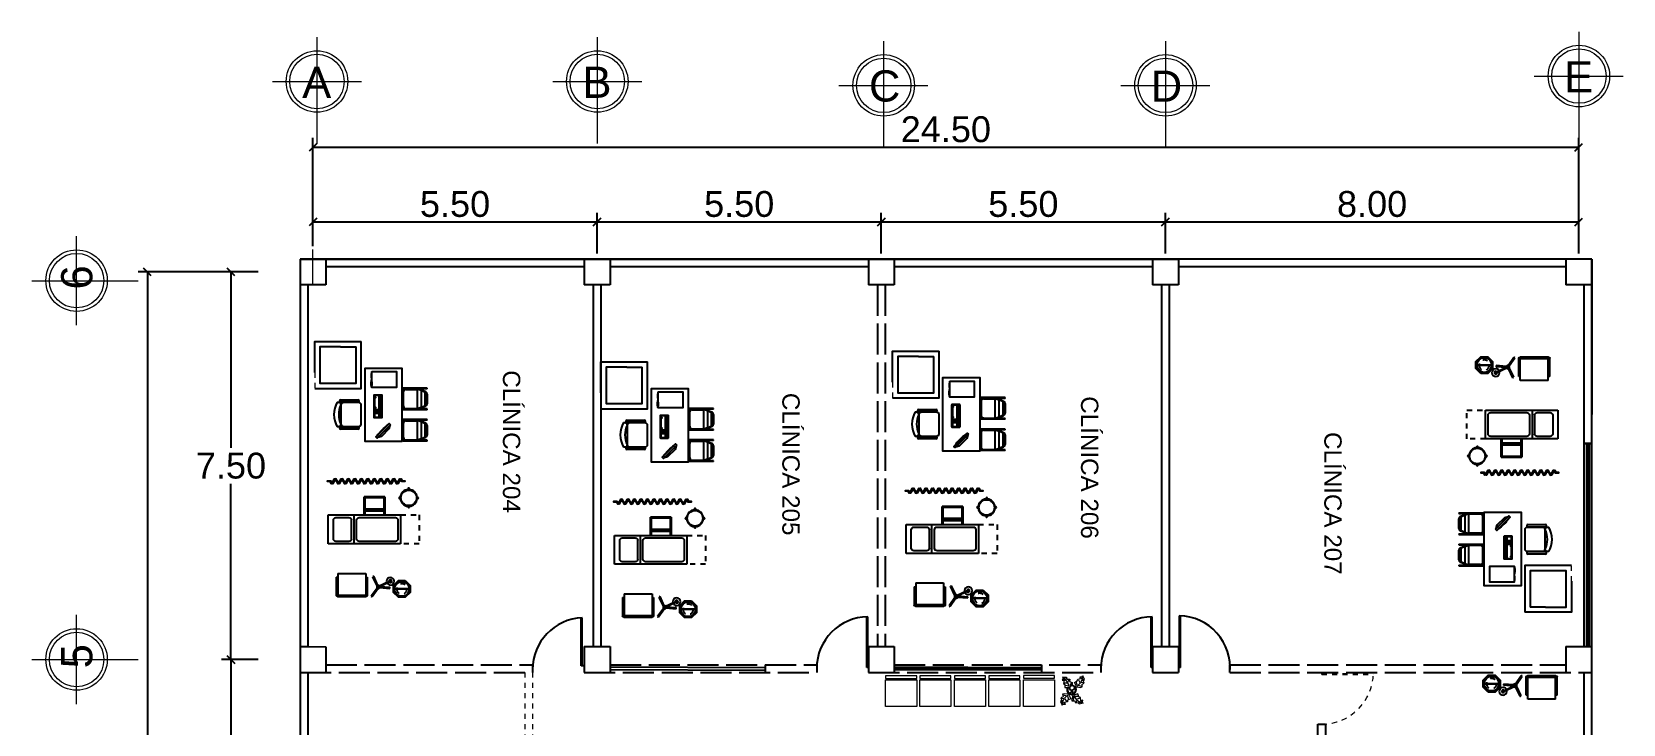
# Model space of a CAD drawing. Header units: millimetres. Extents: x -10 to 320, y -26 to 94.
# Drawn here: x 288.93 to 319.73, y 20.21 to 33.61 of the extents above; entities that cross this region are included whole.
import ezdxf

# ---------------------------------------------------------------- set-up
doc = ezdxf.new("R2010")
doc.units = ezdxf.units.MM
doc.header["$LTSCALE"] = 0.05
for name, pattern in [('ACAD_ISO02W100', [15, 12, -3]), ('DASHED', [0.75, 0.5, -0.25]), ('HIDDEN', [0.375, 0.25, -0.125])]:
    doc.linetypes.add(name, pattern=pattern)
for name, color, linetype in [('MOBILIARIO', 7, 'Continuous'), ('PDF_2', 7, 'Continuous'), ('PDF_COTAS', 7, 'Continuous'), ('PDF_GRADAS Y ELEVADOR', 7, 'Continuous'), ('PDF_MOBILIARIO', 7, 'Continuous'), ('PDF_Text', 7, 'Continuous')]:
    doc.layers.add(name, color=color, linetype=linetype)
doc.styles.add('PDF ArialMT', font='arial.ttf')
doc.styles.get("Standard").update_dxf_attribs({"font": 'arial.ttf'})
doc.dimstyles.new('COTAS 1', dxfattribs={"dimtxt": 0.5, "dimasz": 0.15, "dimexe": 0.18, "dimexo": 0.0625, "dimgap": 0.09, "dimtad": 1, "dimtih": 1, "dimtoh": 1, "dimzin": 0, "dimdsep": 46, "dimtxsty": 'Standard', "dimblk": 'OBLIQUE', "dimcen": -0.09, "dimadec": 0, "dimazin": 0, "dimtfac": 1, "dimtofl": 0, "dimtmove": 0, "dimatfit": 3, "dimldrblk": 'OBLIQUE', "dimfxl": 1, "dimtolj": 1, "dimtzin": 0, "dimarcsym": 0})

# ---------------------------------------------------------------- blocks, each defined once
blk = doc.blocks.new('LAMPARA DE PIE')
for p, q in [((-0.346, 0.029), (-0.346, 0.225)), ((-0.082, 0.007), (-0.325, 0.007)), ((-0.324, 0.031), (-0.324, 0.225)), ((-0.363, -0.008), (-0.531, -0.105)), ((-0.35, -0.026), (-0.52, -0.124)), ((-0.082, -0.007), (-0.325, -0.007)), ((-0.31, -0.023), (-0.142, -0.12)), ((-0.294, -0.007), (-0.131, -0.101))]:
    blk.add_line(p, q)
for centre, radius in [((-0.332, 0), 0.00973), ((-0.074, 0), 0.0101)]:
    blk.add_circle(centre, radius)
for centre, radius, start, end in [((-0.332, 0), 0.032, 11.9864, 348.0136), ((-0.332, 0), 0.225, 87.8507, 93.4398), ((-0.074, 0), 0.0743, 185.141, 174.859), ((-0.074, 0), 0.027, 194.2658, 165.7342), ((-0.332, 0), 0.225, 207.8507, 213.4398), ((-0.332, 0), 0.225, 327.8507, 333.4398)]:
    blk.add_arc(centre, radius, start, end)
blk = doc.blocks.new('MPASTEUR')
at = {"layer": 'MOBILIARIO'}
for p, q in [((0, -0.275), (0, 0.275)), ((0.015, -0.275), (0.015, 0.275)), ((0.375, 0.3), (0.025, 0.3)), ((0.375, 0.285), (0.025, 0.285)), ((0.03, -0.27), (0.03, 0.27)), ((0.45, 0.27), (0.03, 0.27)), ((0.375, 0.27), (0.375, 0.3)), ((0.45, -0.27), (0.45, 0.27)), ((0.375, -0.285), (0.025, -0.285)), ((0.375, -0.3), (0.025, -0.3)), ((0.45, -0.27), (0.03, -0.27)), ((0.375, -0.3), (0.375, -0.27))]:
    blk.add_line(p, q, dxfattribs=at)
for centre, radius, start, end in [((0.025, 0.275), 0.025, 90, 180), ((0.025, 0.275), 0.01, 90, 180), ((0.025, -0.275), 0.025, 180, 270), ((0.025, -0.275), 0.01, 180, 270)]:
    blk.add_arc(centre, radius, start, end, dxfattribs=at)
blk = doc.blocks.new('CUBETA')
for p, q in [((-0.147, 0.002), (0.148, 0.002)), ((-0.147, -0.002), (0.148, -0.002))]:
    blk.add_line(p, q)
for points in [[(-0.066, 0.162), (-0.161, 0.067), (-0.161, -0.067), (-0.066, -0.161), (0.068, -0.161), (0.163, -0.067), (0.163, 0.067), (0.068, 0.162)], [(-0.065, 0.16), (-0.159, 0.066), (-0.159, -0.066), (-0.065, -0.159), (0.067, -0.159), (0.161, -0.066), (0.161, 0.066), (0.067, 0.16)]]:
    blk.add_lwpolyline(points, close=True)
blk.add_circle((0, 0), 0.147)
at = {"linetype": 'DASHED'}
blk.add_circle((0, 0), 0.1, dxfattribs=at)
for start, end in [(1.0052, 178.9948), (181.0052, 358.9948)]:
    blk.add_arc((0, 0), 0.142, start, end)
blk = doc.blocks.new('MESUN')
at = {"layer": 'MOBILIARIO'}
for p, q in [((0, 1.76), (-0.56, 1.76)), ((-0.56, 1.76), (-0.56, 0.36)), ((-0.51, 1.61), (-0.51, 1.36)), ((-0.1, 1.66), (-0.46, 1.66)), ((-0.05, 1.36), (-0.05, 1.61)), ((0, 0.36), (0, 1.76)), ((0, 1.26), (-0.56, 1.26)), ((-0.1, 1.31), (-0.46, 1.31)), ((-0.56, 1.065), (-0.91, 1.065)), ((-0.91, 0.665), (-0.91, 1.065)), ((-0.68, 1.045), (-0.89, 1.045)), ((-0.89, 0.685), (-0.89, 1.045)), ((-0.68, 1.045), (-0.68, 0.685)), ((-0.66, 1.065), (-0.66, 0.665)), ((-0.56, 1.045), (-0.64, 1.045)), ((-0.64, 1.045), (-0.64, 0.685)), ((-0.51, 1.16), (-0.51, 0.46)), ((-0.1, 1.21), (-0.46, 1.21)), ((-0.05, 0.46), (-0.05, 1.16)), ((-0.91, 0.665), (-0.56, 0.665)), ((-0.89, 0.685), (-0.68, 0.685)), ((-0.64, 0.685), (-0.56, 0.685)), ((-0.56, 0.36), (0, 0.36)), ((-0.46, 0.41), (-0.1, 0.41))]:
    blk.add_line(p, q, dxfattribs=at)
at = {"layer": 'MOBILIARIO', "linetype": 'HIDDEN'}
for p, q in [((-0.56, 0.36), (-0.56, 0)), ((0, 0), (0, 0.36)), ((-0.56, 0), (0, 0))]:
    blk.add_line(p, q, dxfattribs=at)
at = {"layer": 'MOBILIARIO'}
for centre, start, end in [((-0.46, 1.61), 90, 180), ((-0.1, 1.61), 0, 90), ((-0.46, 1.36), 180, 270), ((-0.1, 1.36), 270, 0), ((-0.46, 1.16), 90, 180), ((-0.1, 1.16), 0, 90), ((-0.46, 0.46), 180, 270), ((-0.1, 0.46), 270, 0)]:
    blk.add_arc(centre, 0.05, start, end, dxfattribs=at)
blk = doc.blocks.new('Banco giratorio')
at = {"layer": 'MOBILIARIO'}
for p, q in [((-0.025, 0.312), (-0.025, 0.339)), ((0, 0.312), (0, 0.339)), ((-0.162, 0.175), (-0.189, 0.175)), ((-0.162, 0.15), (-0.189, 0.15)), ((-0.025, 0.013), (-0.025, -0.013)), ((0, 0.013), (0, -0.013)), ((0.137, 0.175), (0.164, 0.175)), ((0.137, 0.15), (0.164, 0.15))]:
    blk.add_line(p, q, dxfattribs=at)
blk.add_circle((-0.012, 0.163), 0.15, dxfattribs=at)
for centre, radius, start, end in [((-0.012, 0.163), 0.163, 94.386, 175.614), ((-0.012, 0.339), 0.0125, 0, 180), ((-0.012, 0.163), 0.163, 4.386, 85.614), ((-0.189, 0.163), 0.0125, 90, 270), ((-0.012, 0.163), 0.163, 184.386, 265.614), ((-0.012, 0.163), 0.163, 274.386, 355.614), ((0.164, 0.163), 0.0125, 270, 90), ((-0.012, -0.013), 0.0125, 180, 0)]:
    blk.add_arc(centre, radius, start, end, dxfattribs=at)
blk = doc.blocks.new('CORT')
for points in [[(0.06, 0.008), (0.01, 0.008), (0.01, -0.007), (0.069, -0.007), (0.096, 0.04), (0.083, 0.047)], [(0.159, -0.04), (0.109, 0.047), (0.096, 0.04), (0.146, -0.047)], [(0.159, -0.04), (0.209, 0.047), (0.222, 0.04), (0.172, -0.047)], [(0.285, -0.04), (0.235, 0.047), (0.222, 0.04), (0.272, -0.047)], [(0.285, -0.04), (0.335, 0.047), (0.348, 0.04), (0.298, -0.047)], [(0.411, -0.04), (0.361, 0.047), (0.348, 0.04), (0.398, -0.047)], [(0.411, -0.04), (0.461, 0.047), (0.474, 0.04), (0.424, -0.047)], [(0.537, -0.04), (0.487, 0.047), (0.474, 0.04), (0.524, -0.047)], [(0.537, -0.04), (0.587, 0.047), (0.6, 0.04), (0.55, -0.047)], [(0.663, -0.04), (0.613, 0.047), (0.6, 0.04), (0.65, -0.047)], [(0.663, -0.04), (0.713, 0.047), (0.726, 0.04), (0.676, -0.047)], [(0.789, -0.04), (0.739, 0.047), (0.726, 0.04), (0.776, -0.047)], [(0.789, -0.04), (0.839, 0.047), (0.852, 0.04), (0.802, -0.047)], [(0.915, -0.04), (0.865, 0.047), (0.852, 0.04), (0.902, -0.047)], [(0.915, -0.04), (0.965, 0.047), (0.978, 0.04), (0.928, -0.047)], [(1.041, -0.04), (0.991, 0.047), (0.978, 0.04), (1.028, -0.047)], [(1.041, -0.04), (1.091, 0.047), (1.104, 0.04), (1.054, -0.047)], [(1.167, -0.04), (1.117, 0.047), (1.104, 0.04), (1.154, -0.047)], [(1.167, -0.04), (1.217, 0.047), (1.23, 0.04), (1.18, -0.047)], [(1.293, -0.04), (1.243, 0.047), (1.23, 0.04), (1.28, -0.047)], [(1.293, -0.04), (1.343, 0.047), (1.356, 0.04), (1.306, -0.047)], [(1.419, -0.04), (1.369, 0.047), (1.356, 0.04), (1.406, -0.047)], [(1.454, -0.007), (1.504, -0.007), (1.504, 0.008), (1.446, 0.008), (1.419, -0.04), (1.432, -0.047)]]:
    blk.add_lwpolyline(points, close=True)
blk = doc.blocks.new('511.836.0295')
for p, q in [((-0.05, -0.139), (-0.05, 0.211)), ((0, 0.211), (0, -0.139)), ((0.5, -0.139), (0.5, 0.211)), ((0.55, 0.211), (0.55, -0.139))]:
    blk.add_line(p, q)
for points in [[(0.05, 0.211, -0.414214), (0, 0.261), (0, 0.282)], [(0.5, 0.282), (0.5, 0.261, -0.414214), (0.45, 0.211)]]:
    blk.add_lwpolyline(points, format="xyb")
blk.add_lwpolyline([(0.45, -0.2), (0.05, -0.2, -0.414214), (0, -0.15), (0, 0.15, -0.414214), (0.05, 0.2), (0.45, 0.2, -0.414214), (0.5, 0.15), (0.5, -0.15, -0.414214)], format="xyb", close=True)
for centre, radius, start, end in [((0.25, -0.145), 0.495, 59.6754, 120.3246), ((-0.025, 0.211), 0.025, 0, 180), ((0.25, -0.242), 0.495, 66.1767, 113.8233), ((0.525, 0.211), 0.025, 0, 180), ((-0.025, -0.139), 0.025, 180, 0), ((0.525, -0.139), 0.025, 180, 0)]:
    blk.add_arc(centre, radius, start, end)
blk = doc.blocks.new('COMPU-B')
for p, q in [((372.676, 223.735), (372.523, 223.581)), ((372.748, 223.755), (372.676, 223.735)), ((372.523, 223.581), (372.502, 223.509))]:
    blk.add_line(p, q)
for points in [[(372.761, 223.768), (372.49, 223.496), (372.514, 223.472), (372.786, 223.743)], [(372.992, 223.573), (372.992, 223.55), (372.917, 223.55), (372.917, 223.573)], [(372.992, 223.538), (372.992, 223.443), (372.917, 223.443), (372.917, 223.538)], [(373.062, 223.573), (373.062, 223.55), (373.002, 223.55), (373.002, 223.573)], [(373.062, 223.538), (373.062, 223.498), (373.002, 223.498), (373.002, 223.538)], [(373.042, 223.46), (373.062, 223.46), (373.062, 223.443), (373.002, 223.443), (373.002, 223.46), (373.022, 223.46), (373.022, 223.478), (373.042, 223.478)], [(373.147, 223.573), (373.147, 223.55), (373.072, 223.55), (373.072, 223.573)], [(373.357, 223.443), (373.327, 223.443), (373.327, 223.46), (373.312, 223.46), (373.312, 223.443), (373.117, 223.443), (373.117, 223.46), (373.102, 223.46), (373.102, 223.443), (373.072, 223.443), (373.072, 223.538), (373.357, 223.538)], [(373.231, 223.573), (373.231, 223.55), (373.156, 223.55), (373.156, 223.573)], [(373.314, 223.573), (373.314, 223.55), (373.239, 223.55), (373.239, 223.573)], [(373.357, 223.573), (373.357, 223.55), (373.334, 223.55), (373.334, 223.573)]]:
    blk.add_lwpolyline(points, close=True)
blk.add_lwpolyline([(373.367, 223.433, -0.414214), (373.362, 223.428), (372.912, 223.428, -0.414214), (372.907, 223.433), (372.907, 223.593, -0.414214), (372.912, 223.598), (373.362, 223.598, -0.414214), (373.367, 223.593)], format="xyb", close=True)
blk.add_arc((371.93, 224.327), 1.031, 305.9746, 324.0254)
blk = doc.blocks.new('SILLAFAC')
for p, q in [((0.126, 0.22), (-0.364, 0.22)), ((-0.364, 0.22), (-0.364, 0.205)), ((0.126, 0.205), (-0.364, 0.205)), ((-0.364, 0.155), (-0.364, -0.155)), ((-0.364, 0.155), (-0.364, 0.135)), ((-0.082, 0.205), (-0.314, 0.205)), ((-0.082, 0.205), (-0.314, 0.205)), ((-0.314, 0.195), (-0.08, 0.195)), ((-0.08, 0.195), (-0.08, -0.195)), ((0, 0.171), (0, -0.171)), ((0.08, 0.135), (0.08, -0.135)), ((0.111, 0.089), (0.111, -0.089)), ((0.126, 0.205), (0.126, 0.22)), ((0.126, 0.098), (0.126, -0.098)), ((0.126, -0.205), (-0.364, -0.205)), ((-0.364, -0.205), (-0.364, -0.22)), ((0.126, -0.22), (-0.364, -0.22)), ((-0.314, -0.195), (-0.08, -0.195)), ((-0.082, -0.205), (-0.314, -0.205)), ((0.126, -0.22), (0.126, -0.205))]:
    blk.add_line(p, q)
for centre, radius, start, end in [((-0.314, 0.155), 0.05, 90, 180), ((-0.304, 0.136), 0.0594, 99.0812, 181.3077), ((-0.323, -0.794), 1.027, 65.8862, 76.4075), ((-0.244, -0.49), 0.705, 62.1983, 76.5409), ((0.061, 0.089), 0.05, 0, 62.1983), ((0.076, 0.098), 0.05, 0, 65.8862), ((-0.304, -0.136), 0.0594, 178.6923, 260.9188), ((-0.314, -0.155), 0.05, 180, 270), ((-0.323, 0.794), 1.027, 283.5925, 294.1138), ((-0.244, 0.49), 0.705, 283.4591, 297.8017), ((0.061, -0.089), 0.05, 297.8017, 0), ((0.076, -0.098), 0.05, 294.1138, 0)]:
    blk.add_arc(centre, radius, start, end)
blk = doc.blocks.new('18830057')
blk.add_lwpolyline([(0, -0.5), (0, 0), (0.325, 0), (0.325, -0.5)], close=True)
at = {"color": 8}
for points in [[(0.01, -0.5), (0.01, -0.5075), (0.045, -0.5075)], [(0.12, -0.5075), (0.155, -0.5075), (0.155, -0.5)], [(0.205, -0.5075), (0.17, -0.5075), (0.17, -0.5)], [(0.315, -0.5), (0.315, -0.5075), (0.28, -0.5075)]]:
    blk.add_lwpolyline(points, dxfattribs=at)
for points in [[(0.12, -0.5025), (0.045, -0.5025), (0.045, -0.5125), (0.12, -0.5125)], [(0.205, -0.5025), (0.28, -0.5025), (0.28, -0.5125), (0.205, -0.5125)]]:
    blk.add_lwpolyline(points, close=True, dxfattribs=at)
blk = doc.blocks.new('_Oblique')
at = {"color": 0, "linetype": 'ByBlock', "lineweight": -2}
blk.add_line((-0.5, -0.5), (0.5, 0.5), dxfattribs=at)
blk = doc.blocks.new('*D97')
at = {"color": 0, "lineweight": -2, "ltscale": 0.13, "transparency": 16777216}
for p, q in [((294.371, 29.463), (294.371, 30.11)), ((294.371, 29.93), (299.871, 29.93)), ((299.871, 29.463), (299.871, 30.11))]:
    blk.add_line(p, q, dxfattribs=at)
at = {"layer": 'Defpoints', "color": 0, "lineweight": 13, "ltscale": 0.13, "transparency": 16777216}
for p in [(299.871, 29.93), (294.371, 29.4), (299.871, 29.4)]:
    blk.add_point(p, dxfattribs=at)
at = {"color": 0, "lineweight": -2, "ltscale": 0.13, "transparency": 16777216, "xscale": 0.15, "yscale": 0.15, "zscale": 0.15, "rotation": 180}
blk.add_blockref('_Oblique', (294.371, 29.93), dxfattribs=at)
at = {"color": 0, "lineweight": -2, "ltscale": 0.13, "transparency": 16777216, "xscale": 0.15, "yscale": 0.15, "zscale": 0.15}
blk.add_blockref('_Oblique', (299.871, 29.93), dxfattribs=at)
at = {"color": 0, "lineweight": 13, "ltscale": 0.13, "transparency": 16777216, "insert": (297.121, 30.275), "char_height": 0.5, "attachment_point": 5}
blk.add_mtext('\\A1;5.50', dxfattribs=at)
blk = doc.blocks.new('*D99')
at = {"color": 0, "lineweight": -2, "ltscale": 0.13, "transparency": 16777216}
for p, q in [((299.871, 29.32), (299.871, 30.11)), ((299.871, 29.93), (305.371, 29.93)), ((305.371, 29.319), (305.371, 30.11))]:
    blk.add_line(p, q, dxfattribs=at)
at = {"layer": 'Defpoints', "color": 0, "lineweight": 13, "ltscale": 0.13, "transparency": 16777216}
for p in [(305.371, 29.93), (299.871, 29.257), (305.371, 29.257)]:
    blk.add_point(p, dxfattribs=at)
at = {"color": 0, "lineweight": -2, "ltscale": 0.13, "transparency": 16777216, "xscale": 0.15, "yscale": 0.15, "zscale": 0.15, "rotation": 180}
blk.add_blockref('_Oblique', (299.871, 29.93), dxfattribs=at)
at = {"color": 0, "lineweight": -2, "ltscale": 0.13, "transparency": 16777216, "xscale": 0.15, "yscale": 0.15, "zscale": 0.15}
blk.add_blockref('_Oblique', (305.371, 29.93), dxfattribs=at)
at = {"color": 0, "lineweight": 13, "ltscale": 0.13, "transparency": 16777216, "insert": (302.621, 30.275), "char_height": 0.5, "attachment_point": 5}
blk.add_mtext('\\A1;5.50', dxfattribs=at)
blk = doc.blocks.new('*D98')
at = {"color": 0, "lineweight": -2, "ltscale": 0.13, "transparency": 16777216}
for p, q in [((305.371, 29.319), (305.371, 30.11)), ((305.371, 29.93), (310.871, 29.93)), ((310.871, 29.319), (310.871, 30.11))]:
    blk.add_line(p, q, dxfattribs=at)
at = {"layer": 'Defpoints', "color": 0, "lineweight": 13, "ltscale": 0.13, "transparency": 16777216}
for p in [(310.871, 29.93), (305.371, 29.257), (310.871, 29.257)]:
    blk.add_point(p, dxfattribs=at)
at = {"color": 0, "lineweight": -2, "ltscale": 0.13, "transparency": 16777216, "xscale": 0.15, "yscale": 0.15, "zscale": 0.15, "rotation": 180}
blk.add_blockref('_Oblique', (305.371, 29.93), dxfattribs=at)
at = {"color": 0, "lineweight": -2, "ltscale": 0.13, "transparency": 16777216, "xscale": 0.15, "yscale": 0.15, "zscale": 0.15}
blk.add_blockref('_Oblique', (310.871, 29.93), dxfattribs=at)
at = {"color": 0, "lineweight": 13, "ltscale": 0.13, "transparency": 16777216, "insert": (308.121, 30.275), "char_height": 0.5, "attachment_point": 5}
blk.add_mtext('\\A1;5.50', dxfattribs=at)
blk = doc.blocks.new('*D95')
at = {"color": 0, "lineweight": -2, "ltscale": 0.13, "transparency": 16777216}
for p, q in [((310.871, 29.319), (310.871, 30.11)), ((310.871, 29.93), (318.871, 29.93)), ((318.871, 29.319), (318.871, 30.11))]:
    blk.add_line(p, q, dxfattribs=at)
at = {"layer": 'Defpoints', "color": 0, "lineweight": 13, "ltscale": 0.13, "transparency": 16777216}
for p in [(318.871, 29.93), (310.871, 29.257), (318.871, 29.257)]:
    blk.add_point(p, dxfattribs=at)
at = {"color": 0, "lineweight": -2, "ltscale": 0.13, "transparency": 16777216, "xscale": 0.15, "yscale": 0.15, "zscale": 0.15, "rotation": 180}
blk.add_blockref('_Oblique', (310.871, 29.93), dxfattribs=at)
at = {"color": 0, "lineweight": -2, "ltscale": 0.13, "transparency": 16777216, "xscale": 0.15, "yscale": 0.15, "zscale": 0.15}
blk.add_blockref('_Oblique', (318.871, 29.93), dxfattribs=at)
at = {"color": 0, "lineweight": 13, "ltscale": 0.13, "transparency": 16777216, "insert": (314.871, 30.275), "char_height": 0.5, "attachment_point": 5}
blk.add_mtext('\\A1;8.00', dxfattribs=at)
blk = doc.blocks.new('*D96')
at = {"color": 0, "lineweight": -2, "ltscale": 0.13, "transparency": 16777216}
for p, q in [((294.371, 29.463), (294.371, 31.556)), ((318.871, 29.463), (318.871, 31.556)), ((294.371, 31.376), (318.871, 31.376))]:
    blk.add_line(p, q, dxfattribs=at)
at = {"layer": 'Defpoints', "color": 0, "lineweight": 13, "ltscale": 0.13, "transparency": 16777216}
for p in [(318.871, 31.376), (294.371, 29.4), (318.871, 29.4)]:
    blk.add_point(p, dxfattribs=at)
at = {"color": 0, "lineweight": -2, "ltscale": 0.13, "transparency": 16777216, "xscale": 0.15, "yscale": 0.15, "zscale": 0.15, "rotation": 180}
blk.add_blockref('_Oblique', (294.371, 31.376), dxfattribs=at)
at = {"color": 0, "lineweight": -2, "ltscale": 0.13, "transparency": 16777216, "xscale": 0.15, "yscale": 0.15, "zscale": 0.15}
blk.add_blockref('_Oblique', (318.871, 31.376), dxfattribs=at)
at = {"color": 0, "lineweight": 13, "ltscale": 0.13, "transparency": 16777216, "insert": (306.621, 31.721), "char_height": 0.5, "attachment_point": 5}
blk.add_mtext('\\A1;24.50', dxfattribs=at)
blk = doc.blocks.new('*D120')
at = {"color": 0, "lineweight": -2, "ltscale": 0.13, "transparency": 16777216}
for p, q in [((293.309, 21.461), (292.604, 21.461)), ((292.784, 21.461), (292.784, 19.056)), ((292.784, 15.961), (292.784, 18.366)), ((293.309, 15.961), (292.604, 15.961))]:
    blk.add_line(p, q, dxfattribs=at)
at = {"layer": 'Defpoints', "color": 0, "lineweight": 13, "ltscale": 0.13, "transparency": 16777216}
for p in [(292.784, 21.461), (293.371, 21.461), (293.371, 15.961)]:
    blk.add_point(p, dxfattribs=at)
at = {"color": 0, "lineweight": -2, "ltscale": 0.13, "transparency": 16777216, "xscale": 0.15, "yscale": 0.15, "zscale": 0.15}
for p, rotation in [((292.784, 21.461), 90), ((292.784, 15.961), 270)]:
    blk.add_blockref('_Oblique', p, dxfattribs=dict(at, rotation=rotation))
at = {"color": 0, "lineweight": 13, "ltscale": 0.13, "transparency": 16777216, "insert": (292.784, 18.711), "char_height": 0.5, "attachment_point": 5}
blk.add_mtext('\\A1;5.50', dxfattribs=at)
blk = doc.blocks.new('*D121')
at = {"color": 0, "lineweight": -2, "ltscale": 0.13, "transparency": 16777216}
for p, q in [((293.31, 28.962), (292.604, 28.962)), ((292.784, 28.962), (292.784, 25.557)), ((292.784, 21.461), (292.784, 24.866)), ((293.309, 21.461), (292.604, 21.461))]:
    blk.add_line(p, q, dxfattribs=at)
at = {"layer": 'Defpoints', "color": 0, "lineweight": 13, "ltscale": 0.13, "transparency": 16777216}
for p in [(292.784, 28.962), (293.372, 28.962), (293.371, 21.461)]:
    blk.add_point(p, dxfattribs=at)
at = {"color": 0, "lineweight": -2, "ltscale": 0.13, "transparency": 16777216, "xscale": 0.15, "yscale": 0.15, "zscale": 0.15}
for p, rotation in [((292.784, 28.962), 90), ((292.784, 21.461), 270)]:
    blk.add_blockref('_Oblique', p, dxfattribs=dict(at, rotation=rotation))
at = {"color": 0, "lineweight": 13, "ltscale": 0.13, "transparency": 16777216, "insert": (292.784, 25.212), "char_height": 0.5, "attachment_point": 5}
blk.add_mtext('\\A1;7.50', dxfattribs=at)
blk = doc.blocks.new('*D116')
at = {"color": 0, "lineweight": -2, "ltscale": 0.13, "transparency": 16777216}
for p, q in [((293.31, 28.962), (290.987, 28.962)), ((291.167, 28.962), (291.167, 14.557)), ((291.167, -0.538), (291.167, 13.867)), ((293.31, -0.538), (290.987, -0.538))]:
    blk.add_line(p, q, dxfattribs=at)
at = {"layer": 'Defpoints', "color": 0, "lineweight": 13, "ltscale": 0.13, "transparency": 16777216}
for p in [(291.167, 28.962), (293.372, 28.962), (293.372, -0.538)]:
    blk.add_point(p, dxfattribs=at)
at = {"color": 0, "lineweight": -2, "ltscale": 0.13, "transparency": 16777216, "xscale": 0.15, "yscale": 0.15, "zscale": 0.15}
for p, rotation in [((291.167, 28.962), 90), ((291.167, -0.538), 270)]:
    blk.add_blockref('_Oblique', p, dxfattribs=dict(at, rotation=rotation))
at = {"color": 0, "lineweight": 13, "ltscale": 0.13, "transparency": 16777216, "insert": (291.167, 14.212), "char_height": 0.5, "attachment_point": 5}
blk.add_mtext('\\A1;29.50', dxfattribs=at)

msp = doc.modelspace()

# ---------------------------------------------------------------- linework, layer by layer
at = {"lineweight": 13, "ltscale": 0.13}
msp.add_line((294.371, 28.713), (294.371, 29.4), dxfattribs=at)
for p, q in [((311.121, 29.213), (294.121, 29.213)), ((294.121, 29.213), (294.121, 21.713)), ((294.121, 29.213), (311.121, 29.213)), ((319.121, 29.213), (294.121, 29.213)), ((294.621, 29.213), (294.621, 28.713)), ((299.621, 29.063), (294.621, 29.063)), ((299.621, 29.213), (299.621, 28.713)), ((299.871, 29.213), (299.871, 29.213)), ((300.121, 29.213), (300.121, 28.713)), ((305.121, 29.063), (300.121, 29.063)), ((305.121, 29.213), (305.121, 28.713)), ((305.621, 29.213), (305.621, 28.713)), ((310.621, 29.063), (305.621, 29.063)), ((310.621, 29.213), (310.621, 28.713)), ((311.121, 29.213), (311.121, 28.713)), ((318.621, 29.063), (311.121, 29.063)), ((318.621, 29.213), (318.621, 28.712)), ((319.121, -0.787), (319.121, 29.213)), ((319.121, 29.213), (319.121, 26.207)), ((294.621, 28.713), (294.121, 28.713)), ((294.271, 28.713), (294.271, 21.712)), ((300.121, 28.713), (299.621, 28.713)), ((299.796, 28.713), (299.796, 21.713)), ((299.946, 28.713), (299.946, 21.713)), ((305.621, 28.713), (305.121, 28.713)), ((311.121, 28.713), (310.621, 28.713)), ((310.796, 28.713), (310.796, 21.713)), ((310.946, 28.713), (310.946, 21.713)), ((319.121, 28.712), (318.621, 28.712)), ((318.971, 28.712), (318.971, 21.713)), ((318.971, 25.641), (319.121, 25.641)), ((319.121, 25.641), (318.971, 25.641)), ((318.971, 25.641), (319.046, 25.641)), ((319.021, 25.641), (319.021, 21.713)), ((319.046, 25.641), (319.046, 21.713)), ((319.071, 25.641), (319.071, 21.713)), ((294.121, 25.226), (294.121, -0.788)), ((294.271, 25.226), (294.271, 21.712)), ((318.971, 25.226), (318.971, 21.713)), ((318.971, 23.641), (318.971, 23.641)), ((299.562, 21.343), (299.562, 22.27)), ((299.582, 21.343), (299.582, 22.271)), ((305.092, 21.312), (305.092, 22.289)), ((305.112, 21.312), (305.112, 22.29)), ((310.592, 21.312), (310.592, 22.289)), ((310.612, 21.312), (310.612, 22.29)), ((311.14, 21.311), (311.14, 22.311)), ((311.16, 21.311), (311.16, 22.31)), ((294.121, 21.713), (294.621, 21.711)), ((294.621, 21.711), (294.621, 21.211)), ((299.621, 21.713), (299.621, 21.213)), ((300.121, 21.713), (300.121, 21.213)), ((305.121, 21.713), (305.121, 21.213)), ((305.621, 21.713), (305.621, 21.213)), ((310.621, 21.713), (310.621, 21.213)), ((311.121, 21.713), (311.121, 21.213)), ((318.621, 21.713), (318.621, 21.213)), ((298.621, 21.363), (298.621, 21.213)), ((298.621, 21.28), (298.621, 21.269)), ((299.621, 21.343), (299.562, 21.344)), ((303.121, 21.304), (300.121, 21.313)), ((303.121, 21.254), (300.121, 21.263)), ((303.121, 21.363), (303.121, 21.213)), ((304.121, 21.363), (304.121, 21.213)), ((304.121, 21.301), (304.121, 21.301)), ((305.121, 21.312), (305.092, 21.312)), ((308.471, 21.305), (305.621, 21.313)), ((308.471, 21.28), (305.621, 21.288)), ((308.471, 21.255), (305.621, 21.263)), ((308.471, 21.363), (308.471, 21.213)), ((309.621, 21.363), (309.621, 21.213)), ((310.621, 21.312), (310.592, 21.312)), ((294.121, 21.213), (294.621, 21.211)), ((294.271, 21.212), (294.271, 19.063)), ((309.621, 21.246), (309.621, 21.237)), ((309.621, 21.243), (309.621, 21.243)), ((310.946, 21.214), (310.946, 21.213)), ((318.971, 21.213), (318.971, 16.213))]:
    msp.add_line(p, q)
at = {"linetype": 'ACAD_ISO02W100'}
for p, q in [((305.296, 28.713), (305.296, 21.713)), ((305.446, 28.713), (305.446, 21.713)), ((294.121, 21.713), (294.271, 21.713)), ((299.621, 21.713), (300.121, 21.713)), ((305.121, 21.713), (305.621, 21.713)), ((310.621, 21.713), (311.121, 21.713)), ((318.621, 21.713), (319.121, 21.713)), ((294.621, 21.363), (298.621, 21.363)), ((300.121, 21.363), (304.121, 21.363)), ((305.621, 21.363), (309.621, 21.363)), ((311.16, 21.311), (311.121, 21.311)), ((312.116, 21.363), (318.621, 21.363)), ((312.116, 21.213), (312.116, 21.363)), ((294.121, 21.213), (298.471, 21.213)), ((294.121, 21.213), (298.471, 21.213)), ((299.621, 21.213), (304.121, 21.213)), ((299.621, 21.213), (304.121, 21.213)), ((305.121, 21.213), (309.621, 21.213)), ((305.121, 21.213), (309.621, 21.213)), ((310.621, 21.213), (311.121, 21.213)), ((310.621, 21.213), (311.121, 21.213)), ((312.116, 21.213), (319.121, 21.213)), ((313.821, 20.213), (313.971, 20.213)), ((313.821, 11.535), (313.821, 20.213)), ((313.971, 20.213), (313.971, 16.035))]:
    msp.add_line(p, q, dxfattribs=at)
at = {"linetype": 'ACAD_ISO02W100', "lineweight": 13, "ltscale": 0.13}
for p, q in [((294.405, 27.015), (294.405, 26.71)), ((305.59, 26.83), (305.59, 26.525)), ((299.946, 26.621), (299.946, 26.316)), ((318.728, 22.977), (318.728, 23.282)), ((298.471, 21.213), (298.471, 19.063)), ((298.621, 21.213), (298.621, 19.213)), ((313.896, 21.175), (313.896, 21.213)), ((313.896, 21.195), (314.896, 21.195)), ((313.896, 21.175), (314.896, 21.175))]:
    msp.add_line(p, q, dxfattribs=at)
for points in [[(294.405, 27.015), (294.405, 27.615), (295.005, 27.615)], [(294.405, 26.71), (295.305, 26.71), (295.305, 27.615)], [(294.405, 27.615), (295.305, 27.615)], [(294.905, 27.515), (294.905, 27.515), (294.505, 27.515), (294.505, 26.81), (295.205, 26.81), (295.205, 27.515)], [(294.905, 27.515), (295.205, 27.515)], [(305.59, 26.83), (305.59, 27.43), (306.19, 27.43)], [(305.59, 26.525), (306.49, 26.525), (306.49, 27.43)], [(305.59, 27.43), (306.49, 27.43)], [(299.946, 26.621), (299.946, 27.221), (300.546, 27.221)], [(299.946, 26.316), (300.846, 26.316), (300.846, 27.221)], [(299.946, 27.221), (300.846, 27.221)], [(300.446, 27.121), (300.446, 27.121), (300.046, 27.121), (300.046, 26.416), (300.746, 26.416), (300.746, 27.121)], [(300.446, 27.121), (300.746, 27.121)], [(306.09, 27.33), (306.09, 27.33), (305.69, 27.33), (305.69, 26.625), (306.39, 26.625), (306.39, 27.33)], [(306.09, 27.33), (306.39, 27.33)], [(318.728, 23.282), (317.828, 23.282), (317.829, 22.377)], [(318.228, 22.477), (318.228, 22.477), (318.628, 22.477), (318.628, 23.182), (317.928, 23.182), (317.929, 22.477)], [(318.728, 22.977), (318.728, 22.377), (318.128, 22.377)], [(318.728, 22.377), (317.829, 22.377)], [(318.228, 22.477), (317.929, 22.477)]]:
    msp.add_lwpolyline(points)
for centre, start, end in [((299.621, 21.271), 92.2691, 180.162), ((305.121, 21.29), 90.5476, 180.162), ((310.621, 21.29), 90.5476, 180.162), ((311.121, 21.311), 354.3576, 88.9245)]:
    msp.add_arc(centre, 1, start, end)
msp.add_arc((313.896, 21.213), 1, 270, 358.9921, dxfattribs=at)
at = {"layer": 'MOBILIARIO'}
for points in [[(295.38, 26.676), (295.38, 26.676), (295.38, 27.104), (296.093, 27.104), (296.092, 25.679), (295.38, 25.679), (295.38, 27.104)], [(306.565, 26.492), (306.565, 26.492), (306.565, 26.919), (307.277, 26.919), (307.277, 25.494), (306.565, 25.494), (306.565, 26.919)], [(300.921, 26.282), (300.921, 26.282), (300.921, 26.71), (301.634, 26.71), (301.634, 25.285), (300.921, 25.285), (300.921, 26.71)], [(317.753, 23.315), (317.753, 23.315), (317.753, 22.888), (317.041, 22.888), (317.041, 24.313), (317.753, 24.313), (317.753, 22.888)]]:
    msp.add_lwpolyline(points, dxfattribs=at)
at = {"layer": 'PDF_2', "lineweight": 18}
for points in [[(309.008, 20.938), (308.982, 21.018), (308.932, 21.086), (308.881, 21.12), (308.889, 21.099), (308.872, 21.065), (308.91, 21.061), (308.898, 21.001), (308.923, 20.98), (308.923, 20.921), (309.008, 20.921), (309.02, 20.874), (309.054, 20.866), (309.05, 20.84), (308.995, 20.79), (308.987, 20.79), (308.919, 20.802), (308.881, 20.79), (308.889, 20.739), (308.847, 20.722), (308.868, 20.671), (308.843, 20.65), (308.872, 20.578)], [(308.881, 21.12), (308.957, 21.12), (308.965, 21.086), (309.02, 21.082), (309.016, 21.035), (309.067, 21.018), (309.063, 20.984), (309.02, 20.929), (309.016, 20.925), (309.029, 20.883), (309.063, 20.879), (309.109, 20.904), (309.147, 20.946), (309.109, 21.022), (309.164, 21.048), (309.173, 21.082), (309.228, 21.094), (309.219, 21.128), (309.258, 21.128), (309.27, 21.149), (309.262, 21.086), (309.224, 21.01), (309.16, 20.95)], [(308.927, 21.077), (308.885, 21.073)], [(308.91, 21.01), (308.97, 21.014)], [(308.995, 20.946), (308.936, 20.959)], [(308.953, 21.107), (308.948, 21.086)], [(309.008, 21.073), (308.982, 21.035)], [(309.054, 21.014), (309.012, 20.963)], [(309.097, 20.764), (309.147, 20.684), (309.219, 20.637), (309.279, 20.62), (309.262, 20.637), (309.27, 20.675), (309.232, 20.667), (309.224, 20.726), (309.194, 20.739), (309.177, 20.798), (309.097, 20.773), (309.088, 20.84), (309.067, 20.866), (309.101, 20.887), (309.152, 20.934), (309.16, 20.938), (309.228, 20.925), (309.262, 20.934), (309.258, 20.989), (309.296, 21.006), (309.279, 21.056), (309.304, 21.077), (309.27, 21.149)], [(309.164, 20.972), (309.152, 21.027)], [(309.186, 21.069), (309.211, 21.022)], [(309.249, 20.942), (309.19, 20.963)], [(309.253, 21.086), (309.232, 21.12)], [(309.283, 21.014), (309.241, 21.018)], [(309.291, 21.073), (309.27, 21.073)], [(308.851, 20.65), (308.877, 20.654)], [(308.86, 20.713), (308.906, 20.709)], [(309.279, 20.62), (309.203, 20.599), (309.186, 20.625), (309.135, 20.616), (309.122, 20.658), (309.067, 20.658), (309.063, 20.696), (309.088, 20.768), (309.075, 20.836), (309.063, 20.853), (309.054, 20.832), (308.999, 20.781), (309.037, 20.705), (308.978, 20.68), (308.974, 20.646), (308.915, 20.633), (308.927, 20.595), (308.889, 20.595), (308.872, 20.578), (308.881, 20.637), (308.919, 20.713), (308.987, 20.777)], [(308.893, 20.781), (308.957, 20.764)], [(308.893, 20.641), (308.915, 20.603)], [(308.961, 20.654), (308.932, 20.705)], [(308.978, 20.756), (308.995, 20.696)], [(309.097, 20.747), (309.088, 20.671)], [(309.118, 20.752), (309.177, 20.756)], [(309.143, 20.625), (309.156, 20.667)], [(309.215, 20.718), (309.16, 20.696)], [(309.219, 20.646), (309.258, 20.663)], [(309.203, 20.608), (309.203, 20.629)]]:
    msp.add_lwpolyline(points, dxfattribs=at)
for centre, radius, start, end in [((309.052, 20.876), 0.0783, 31.3272, 101.8377), ((309.052, 20.876), 0.091, 34.8805, 91.3858), ((309.056, 20.876), 0.0953, 149.8971, 235.6236), ((309.061, 20.876), 0.0783, 145.058, 236.1765), ((309.056, 20.876), 0.0952, 243.9076, 288.7989), ((309.052, 20.881), 0.0826, 249.9724, 291.5886), ((309.048, 20.876), 0.0826, 302.5309, 22.6272), ((309.052, 20.876), 0.0953, 298.7287, 27.417)]:
    msp.add_arc(centre, radius, start, end, dxfattribs=at)
at = {"layer": 'PDF_COTAS', "lineweight": 18}
for points in [[(318.871, 33.609), (318.871, 31.556)], [(294.446, 33.504), (294.446, 31.451)], [(299.871, 33.504), (299.871, 31.451)], [(305.415, 33.429), (305.415, 31.376)], [(310.869, 33.429), (310.869, 31.376)], [(318.008, 32.75), (319.731, 32.75)], [(293.587, 32.645), (295.31, 32.645)], [(299.012, 32.645), (300.735, 32.645)], [(304.551, 32.57), (306.274, 32.57)], [(310.006, 32.57), (311.729, 32.57)], [(289.793, 27.932), (289.793, 29.655)], [(288.93, 28.791), (290.987, 28.791)], [(289.793, 20.602), (289.793, 22.325)], [(288.93, 21.461), (290.987, 21.461)]]:
    msp.add_lwpolyline(points, dxfattribs=at)
at = {"layer": 'PDF_GRADAS Y ELEVADOR', "lineweight": 18}
for centre, radius in [((318.874, 32.753), 0.595), ((318.874, 32.753), 0.527), ((294.449, 32.648), 0.595), ((294.449, 32.648), 0.527), ((299.874, 32.648), 0.595), ((299.874, 32.648), 0.527), ((305.418, 32.573), 0.595), ((305.418, 32.573), 0.527), ((310.872, 32.573), 0.595), ((310.872, 32.573), 0.527), ((289.796, 28.795), 0.595), ((289.796, 28.795), 0.527), ((289.796, 21.465), 0.595), ((289.796, 21.465), 0.527)]:
    msp.add_circle(centre, radius, dxfattribs=at)
at = {"layer": 'PDF_MOBILIARIO', "lineweight": 18}
for points in [[(306.056, 21.149), (305.454, 21.149), (305.454, 21.098), (306.056, 21.098)], [(305.454, 21.073), (306.056, 21.073), (306.056, 20.552), (305.454, 20.552)], [(306.72, 21.149), (306.119, 21.149), (306.119, 21.098), (306.72, 21.098)], [(306.119, 21.073), (306.72, 21.073), (306.72, 20.552), (306.119, 20.552)], [(307.389, 21.149), (306.788, 21.149), (306.788, 21.098), (307.389, 21.098)], [(306.788, 21.073), (307.389, 21.073), (307.389, 20.552), (306.788, 20.552)], [(308.054, 21.149), (307.453, 21.149), (307.453, 21.098), (308.054, 21.098)], [(307.453, 21.073), (308.054, 21.073), (308.054, 20.552), (307.453, 20.552)], [(308.121, 21.073), (308.723, 21.073), (308.723, 20.552), (308.121, 20.552)], [(308.123, 21.102), (308.724, 21.102), (308.724, 21.153), (308.123, 21.153)]]:
    msp.add_lwpolyline(points, close=True, dxfattribs=at)

# ---------------------------------------------------------------- block references
at = {"layer": 'MOBILIARIO', "xscale": -1}
for name, p, rotation in [('CUBETA', (317.041, 27.161), 180.0000434719769), ('MPASTEUR', (318.01, 27.312), 90.00004347200296), ('MESUN', (316.706, 26.291), 270.000043472003), ('CORT', (294.645, 24.913), 179.9999565296907), ('CORT', (318.488, 25.079), 359.9999565296906), ('CORT', (305.83, 24.729), 179.9999565296907), ('MESUN', (296.427, 23.7), 90.00004347200296), ('CORT', (300.186, 24.519), 179.9999565296907), ('MESUN', (307.612, 23.516), 90.00004347200296), ('MESUN', (301.969, 23.306), 90.00004347200296), ('MPASTEUR', (295.123, 22.68), 270.000043472003), ('CUBETA', (296.092, 22.83), 4.347197689824611e-05), ('MPASTEUR', (306.308, 22.495), 270.000043472003), ('CUBETA', (307.277, 22.646), 4.347197689824611e-05), ('MPASTEUR', (300.664, 22.286), 270.000043472003), ('CUBETA', (301.633, 22.436), 4.347197689824611e-05), ('CUBETA', (317.184, 20.997), 180.0000434719769), ('MPASTEUR', (318.153, 21.148), 90.00004347200296)]:
    msp.add_blockref(name, p, dxfattribs=dict(at, rotation=rotation))
at = {"layer": 'MOBILIARIO', "extrusion": (0, 0, -1), "xscale": -1, "zscale": -1}
for name, p, rotation in [('LAMPARA DE PIE', (-317.197, 26.982), 154.7419928651451), ('Banco giratorio', (-317.071, 25.413), 270.0000434702833), ('Banco giratorio', (-296.062, 24.579), 90.00004347028329), ('Banco giratorio', (-301.603, 24.185), 90.00004347028329), ('Banco giratorio', (-307.247, 24.394), 90.00004347028329), ('LAMPARA DE PIE', (-295.936, 23.009), 334.741992865145), ('LAMPARA DE PIE', (-301.478, 22.615), 334.741992865145), ('LAMPARA DE PIE', (-307.121, 22.825), 334.741992865145), ('LAMPARA DE PIE', (-317.34, 20.818), 154.7419928651451)]:
    msp.add_blockref(name, p, dxfattribs=dict(at, rotation=rotation))
at = {"layer": 'MOBILIARIO'}
for name, p, xscale, yscale, zscale, rotation in [('18830057', (295.987, 27.034), 0.9499999999998182, 0.9499999999998182, 0.9499999999998182, 269.9978167571916), ('18830057', (307.171, 26.849), 0.9499999999998182, 0.9499999999998182, 0.9499999999998182, 269.9978167571916), ('COMPU-B', (83.293, -328.118), -0.9499999999998181, 0.9499999999998181, 0.9499999999998181, 270.0000434731905), ('18830057', (301.528, 26.64), 0.9499999999998182, 0.9499999999998182, 0.9499999999998182, 269.9978167571916), ('COMPU-B', (88.834, -328.512), -0.9499999999998181, 0.9499999999998181, 0.9499999999998181, 270.0000434731905), ('COMPU-B', (94.477, -328.302), -0.9499999999998181, 0.9499999999998181, 0.9499999999998181, 270.0000434731905), ('SILLAFAC', (316.67, 24.092), 0.9499999999998181, 0.9499999999998181, 0.9499999999998181, 180), ('COMPU-B', (529.841, 378.109), -0.9499999999998181, 0.9499999999998181, 0.9499999999998181, 90.00004347319049), ('SILLAFAC', (316.67, 23.485), 0.9499999999998181, 0.9499999999998181, 0.9499999999998181, 180), ('18830057', (317.147, 22.958), 0.9499999999998182, 0.9499999999998182, 0.9499999999998182, 89.99781675719156)]:
    msp.add_blockref(name, p, dxfattribs=dict(at, xscale=xscale, yscale=yscale, zscale=zscale, rotation=rotation))
at = {"layer": 'MOBILIARIO', "xscale": 0.9499999999998181, "yscale": 0.9499999999998181, "zscale": 0.9499999999998181}
for p in [(296.463, 26.506), (307.648, 26.322), (302.005, 26.112), (296.463, 25.9), (307.648, 25.715), (302.005, 25.506)]:
    msp.add_blockref('SILLAFAC', p, dxfattribs=at)
at = {"layer": 'MOBILIARIO', "extrusion": (0, 0, -1), "xscale": -0.9499999999998181, "yscale": 0.9499999999998181, "zscale": -0.9499999999998181}
for p, rotation in [((-295.11, 25.966), 269.9999999991772), ((-306.295, 25.781), 269.9999999991772), ((-300.651, 25.572), 269.9999999991772), ((-318.023, 24.026), 89.99999999917722)]:
    msp.add_blockref('511.836.0295', p, dxfattribs=dict(at, rotation=rotation))

# ---------------------------------------------------------------- texts
at = {"layer": 'PDF_Text', "char_height": 0.603, "attachment_point": 4, "style": 'PDF ArialMT'}
for s, insert in [('E', (318.589, 32.738)), ('A', (294.163, 32.633)), ('B', (299.588, 32.633)), ('C', (305.132, 32.558)), ('D', (310.587, 32.558))]:
    msp.add_mtext(s, dxfattribs=dict(at, insert=insert))
at = {"layer": 'PDF_Text', "char_height": 0.603, "attachment_point": 4, "rotation": 90, "style": 'PDF ArialMT'}
for s, insert in [('6', (289.803, 28.623)), ('5', (289.803, 21.293))]:
    msp.add_mtext(s, dxfattribs=dict(at, insert=insert))
at = {"layer": 'PDF_Text', "char_height": 0.33528, "attachment_point": 4, "rotation": 270, "style": 'PDF ArialMT'}
for s, insert, width in [('CLÍNICA 204', (298.213, 27.06), 3.13353), ('CLÍNICA 205', (303.621, 26.623), 3.06112), ('CLÍNICA 206', (309.402, 26.558), 2.78829), ('CLÍNICA 207', (314.111, 25.865), 3.06112)]:
    msp.add_mtext(s, dxfattribs=dict(at, insert=insert, width=width))

# ---------------------------------------------------------------- dimensions: what is measured, and where the dimension line sits
at = {"lineweight": 13, "ltscale": 0.13}
dim = msp.add_linear_dim(base=(318.871, 31.376), p1=(294.371, 29.4), p2=(318.871, 29.4), dimstyle='COTAS 1', dxfattribs=at)
dim.commit()
dim.dimension.update_dxf_attribs({"geometry": '*D96', "text_midpoint": (306.621, 31.376), "dimtype": 160})
for base, p1, p2, picture, middle in [((299.871, 29.93), (294.371, 29.4), (299.871, 29.4), '*D97', (297.121, 30.275)), ((305.371, 29.93), (299.871, 29.257), (305.371, 29.257), '*D99', (302.621, 30.275)), ((310.871, 29.93), (305.371, 29.257), (310.871, 29.257), '*D98', (308.121, 30.275)), ((318.871, 29.93), (310.871, 29.257), (318.871, 29.257), '*D95', (314.871, 30.275))]:
    dim = msp.add_linear_dim(base=base, p1=p1, p2=p2, dimstyle='COTAS 1', dxfattribs=at)
    dim.commit()
    dim.dimension.update_dxf_attribs({"geometry": picture, "text_midpoint": middle})
for base, p1, p2, angle, picture, middle in [((291.167, 28.962), (293.372, -0.538), (293.372, 28.962), 90, '*D116', (291.167, 14.212)), ((292.784, 28.962), (293.371, 21.461), (293.372, 28.962), 270, '*D121', (292.784, 25.212)), ((292.784, 21.461), (293.371, 15.961), (293.371, 21.461), 270, '*D120', (292.784, 18.711))]:
    dim = msp.add_linear_dim(base=base, p1=p1, p2=p2, angle=angle, dimstyle='COTAS 1', dxfattribs=at)
    dim.commit()
    dim.dimension.update_dxf_attribs({"geometry": picture, "text_midpoint": middle})

doc.saveas('drawing.dxf')
